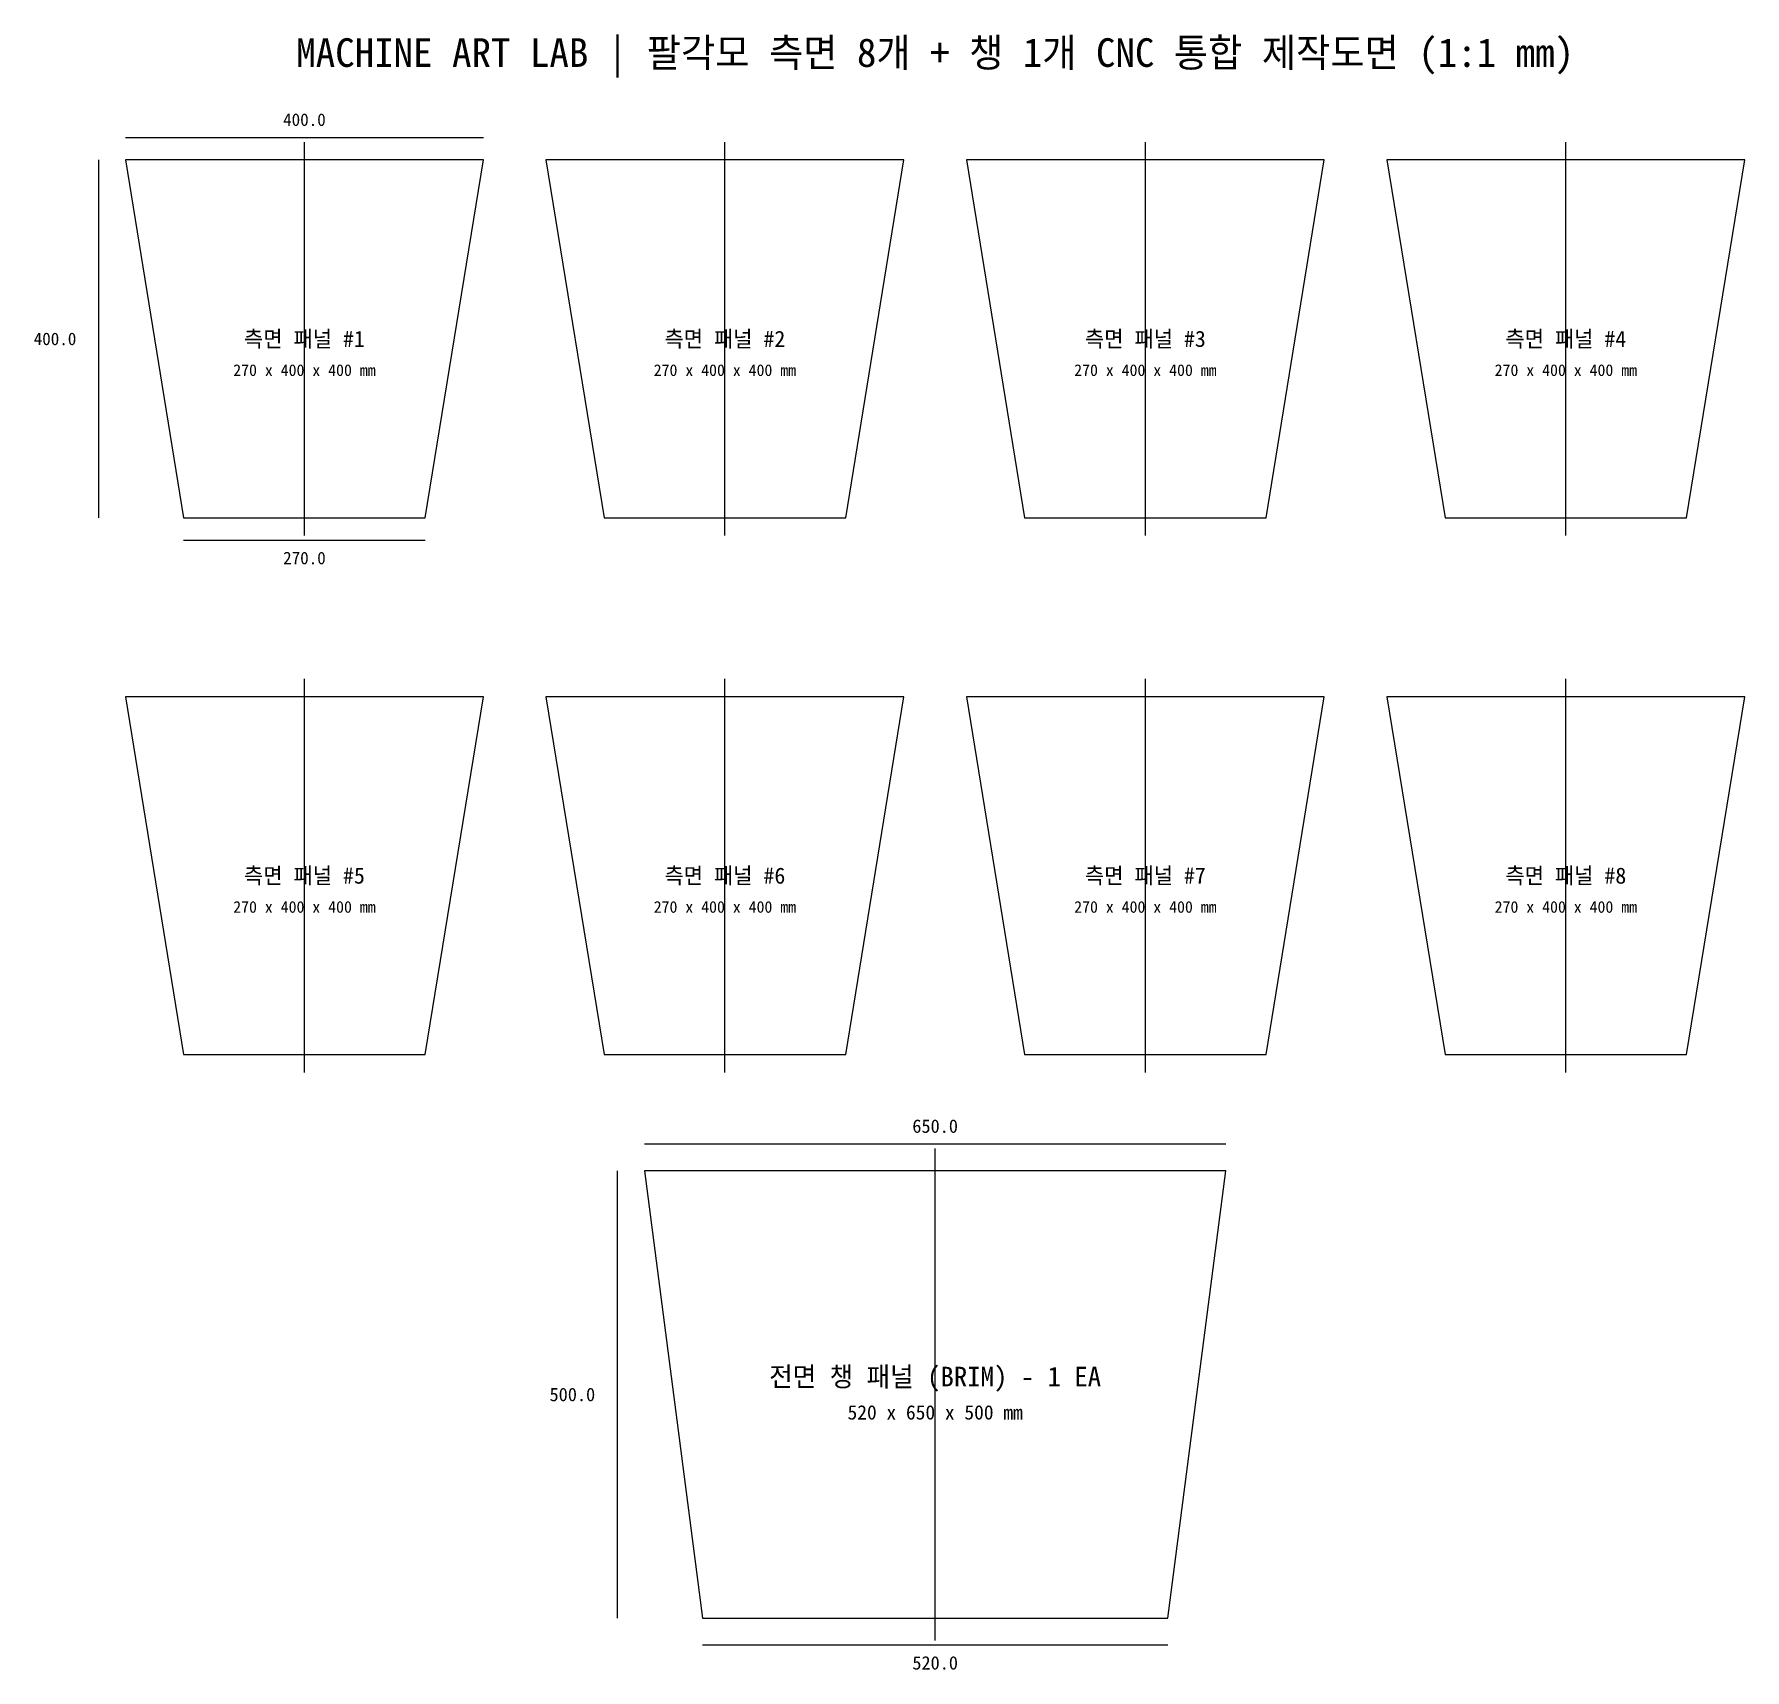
# Model space of a CAD drawing. Header units: metres. Extents: x -102 to 1810, y -8 to 1821.
import ezdxf
from ezdxf.enums import TextEntityAlignment as Align

# ---------------------------------------------------------------- set-up
doc = ezdxf.new("R2010")
doc.units = ezdxf.units.M
for name, color, linetype in [('CENTERLINE', 1, 'Continuous'), ('CUT', 4, 'Continuous'), ('DIMENSION', 2, 'Continuous'), ('TEXT_LABEL', 7, 'Continuous')]:
    doc.layers.add(name, color=color, linetype=linetype)

msp = doc.modelspace()

# ---------------------------------------------------------------- linework, layer by layer
at = {"layer": 'CENTERLINE'}
for p, q in [((200, 1260), (200, 1700)), ((670, 1260), (670, 1700)), ((1140, 1260), (1140, 1700)), ((1610, 1260), (1610, 1700)), ((200, 660), (200, 1100)), ((670, 660), (670, 1100)), ((1140, 660), (1140, 1100)), ((1610, 660), (1610, 1100)), ((905, 25), (905, 575))]:
    msp.add_line(p, q, dxfattribs=at)
at = {"layer": 'CUT'}
for points in [[(65, 1280), (335, 1280), (400, 1680), (0, 1680)], [(535, 1280), (805, 1280), (870, 1680), (470, 1680)], [(1005, 1280), (1275, 1280), (1340, 1680), (940, 1680)], [(1475, 1280), (1745, 1280), (1810, 1680), (1410, 1680)], [(65, 680), (335, 680), (400, 1080), (0, 1080)], [(535, 680), (805, 680), (870, 1080), (470, 1080)], [(1005, 680), (1275, 680), (1340, 1080), (940, 1080)], [(1475, 680), (1745, 680), (1810, 1080), (1410, 1080)], [(645, 50), (1165, 50), (1230, 550), (580, 550)]]:
    msp.add_lwpolyline(points, close=True, dxfattribs=at)
at = {"layer": 'DIMENSION'}
for p, q in [((0, 1705), (400, 1705)), ((-30, 1280), (-30, 1680)), ((65, 1255), (335, 1255)), ((580, 580), (1230, 580)), ((550, 50), (550, 550)), ((645, 20), (1165, 20))]:
    msp.add_line(p, q, dxfattribs=at)

# ---------------------------------------------------------------- texts
for s, height, p in [('400.0', 14, (200, 1725)), ('270.0', 14, (200, 1235)), ('650.0', 15, (905, 600)), ('520.0', 15, (905, 0))]:
    msp.add_text(s, height=height, dxfattribs=at).set_placement(p, align=Align.MIDDLE_CENTER)
for s, height, p in [('400.0', 14, (-55, 1480)), ('500.0', 15, (525, 300))]:
    msp.add_text(s, height=height, dxfattribs=at).set_placement(p, align=Align.MIDDLE_RIGHT)
at = {"layer": 'TEXT_LABEL'}
for s, height, p in [('MACHINE ART LAB | 팔각모 측면 8개 + 챙 1개 CNC 통합 제작도면 (1:1 mm)', 32, (905, 1800)), ('측면 패널 #1', 18, (200, 1480)), ('측면 패널 #2', 18, (670, 1480)), ('측면 패널 #3', 18, (1140, 1480)), ('측면 패널 #4', 18, (1610, 1480)), ('270 x 400 x 400 mm', 13, (200, 1445)), ('270 x 400 x 400 mm', 13, (670, 1445)), ('270 x 400 x 400 mm', 13, (1140, 1445)), ('270 x 400 x 400 mm', 13, (1610, 1445)), ('측면 패널 #5', 18, (200, 880)), ('측면 패널 #6', 18, (670, 880)), ('측면 패널 #7', 18, (1140, 880)), ('측면 패널 #8', 18, (1610, 880)), ('270 x 400 x 400 mm', 13, (200, 845)), ('270 x 400 x 400 mm', 13, (670, 845)), ('270 x 400 x 400 mm', 13, (1140, 845)), ('270 x 400 x 400 mm', 13, (1610, 845)), ('전면 챙 패널 (BRIM) - 1 EA', 22, (905, 320)), ('520 x 650 x 500 mm', 16, (905, 280))]:
    msp.add_text(s, height=height, dxfattribs=at).set_placement(p, align=Align.MIDDLE_CENTER)

doc.saveas('drawing.dxf')
